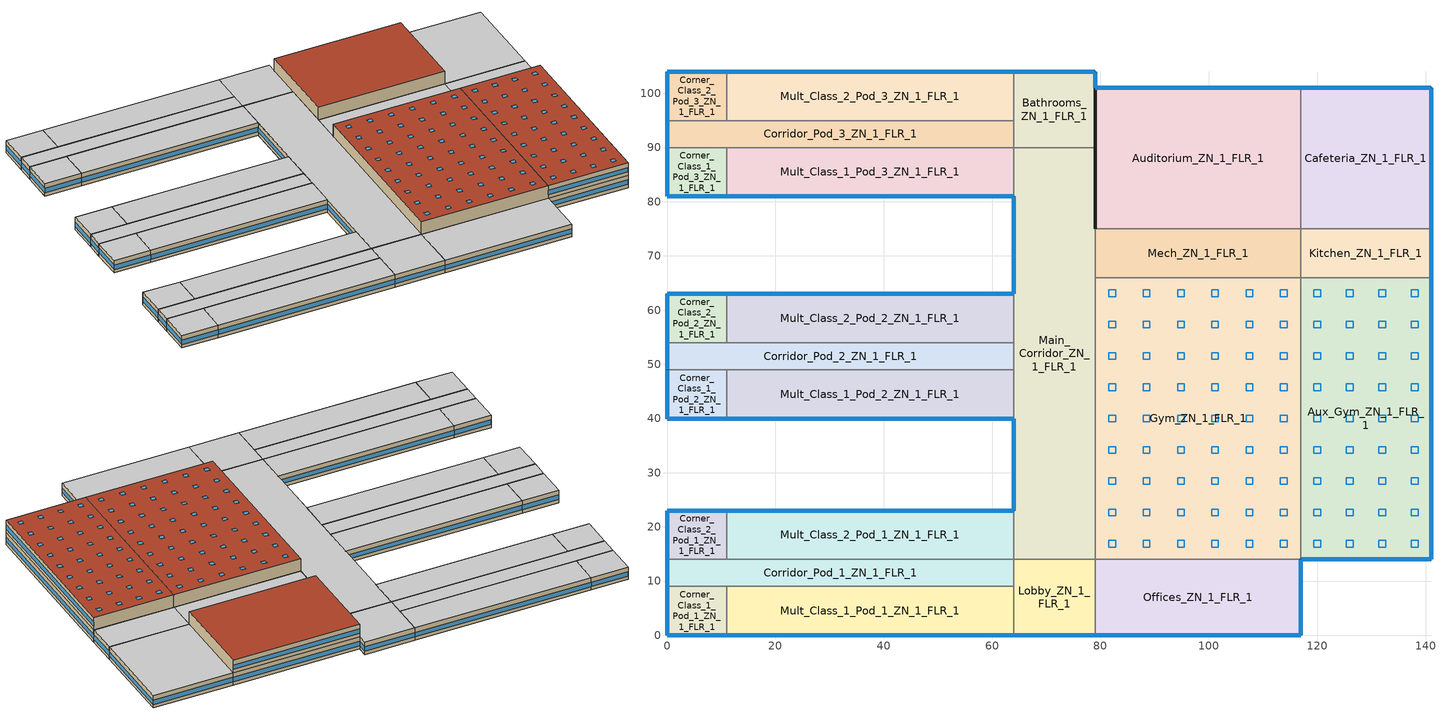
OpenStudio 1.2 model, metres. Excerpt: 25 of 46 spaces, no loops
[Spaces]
Bathrooms_ZN_1_FLR_1
 floor ground: 79,104 79,90 64,90 64,104 z0
 wall outside: 79,90 79,101 79,104 64,104 z0:4
 wall to Main_Corridor_ZN_1_FLR_1: 64,90 79,90 z0:4
 wall to Mult_Class_2_Pod_3_ZN_1_FLR_1: 64,104 64,95 z0:4
 wall to Corridor_Pod_3_ZN_1_FLR_1: 64,95 64,90 z0:4
 window: 79,101.05 79,103.95 z1.1:2.55; 78.95,104 64.05,104 z1.1:2.51
 ceiling to Bathrooms_ZN_1_FLR_2: 79,90 79,104 64,104 64,90 z4
Corner_Class_2_Pod_3_ZN_1_FLR_1
 floor ground: 11,104 11,95 0,95 0,104 z0
 wall outside: 11,104 0,104 0,95 z0:4
 wall to Mult_Class_2_Pod_3_ZN_1_FLR_1: 11,95 11,104 z0:4
 wall to Corridor_Pod_3_ZN_1_FLR_1: 0,95 11,95 z0:4
 window: 10.95,104 0.05,104 z1.1:2.51; 0,103.95 0,95.05 z1.1:2.52
 ceiling to Corner_Class_2_Pod_3_ZN_1_FLR_2: 11,95 11,104 0,104 0,95 z4
Mult_Class_1_Pod_2_ZN_1_FLR_1
 floor ground: 64,49 64,40 11,40 11,49 z0
 wall outside: 11,40 64,40 z0:4
 wall to Corridor_Pod_2_ZN_1_FLR_1: 64,49 11,49 z0:4
 wall to Corner_Class_1_Pod_2_ZN_1_FLR_1: 11,49 11,40 z0:4
 wall to Main_Corridor_ZN_1_FLR_1: 64,40 64,49 z0:4
 window: 11.05,40 63.95,40 z1.1:2.5
 ceiling to Mult_Class_1_Pod_2_ZN_1_FLR_2: 64,40 64,49 11,49 11,40 z4
Gym_ZN_1_FLR_1
 floor ground: 117,66 117,14 79,14 79,66 z0
 wall to Mech_ZN_1_FLR_2: 117,66 79,66 z4:8
 wall to Aux_Gym_ZN_1_FLR_1: 117,14 117,66 z0:4; 117,14 117,66 z4:8
 wall to Offices_ZN_1_FLR_2: 79,14 117,14 z4:8
 wall to Offices_ZN_1_FLR_1: 79,14 117,14 z0:4
 wall to Main_Corridor_ZN_1_FLR_2: 79,66 79,14 z4:8
 wall to Main_Corridor_ZN_1_FLR_1: 79,66 79,14 z0:4
 wall to Mech_ZN_1_FLR_1: 117,66 79,66 z0:4
 roof outside: 117,14 117,66 79,66 79,14 z8
 skylight: 89.11,62.5 89.11,63.72 87.89,63.72 87.89,62.5 z8; 114.44,22.06 114.44,23.28 113.22,23.28 113.22,22.06 z8; 101.78,22.06 101.78,23.28 100.56,23.28 100.56,22.06 z8; 95.44,56.72 95.44,57.94 94.22,57.94 94.22,56.72 z8; 89.11,22.06 89.11,23.28 87.89,23.28 87.89,22.06 z8; 101.78,16.28 101.78,17.5 100.56,17.5 100.56,16.28 z8; 108.11,16.28 108.11,17.5 106.89,17.5 106.89,16.28 z8; 114.44,33.61 114.44,34.83 113.22,34.83 113.22,33.61 z8; 114.44,45.17 114.44,46.39 113.22,46.39 113.22,45.17 z8; 114.44,27.83 114.44,29.05 113.22,29.05 113.22,27.83 z8; 101.78,56.72 101.78,57.94 100.56,57.94 100.56,56.72 z8; 89.11,45.17 89.11,46.39 87.89,46.39 87.89,45.17 z8; 95.44,22.06 95.44,23.28 94.22,23.28 94.22,22.06 z8; 95.44,16.28 95.44,17.5 94.22,17.5 94.22,16.28 z8; 89.11,39.39 89.11,40.61 87.89,40.61 87.89,39.39 z8; 108.11,27.83 108.11,29.05 106.89,29.05 106.89,27.83 z8; 82.78,62.5 82.78,63.72 81.56,63.72 81.56,62.5 z8; 82.78,16.28 82.78,17.5 81.56,17.5 81.56,16.28 z8; 95.44,39.39 95.44,40.61 94.22,40.61 94.22,39.39 z8; 101.78,50.95 101.78,52.17 100.56,52.17 100.56,50.95 z8; 82.78,45.17 82.78,46.39 81.56,46.39 81.56,45.17 z8; 82.78,22.06 82.78,23.28 81.56,23.28 81.56,22.06 z8; 95.44,27.83 95.44,29.05 94.22,29.05 94.22,27.83 z8; 101.78,45.17 101.78,46.39 100.56,46.39 100.56,45.17 z8; 114.44,39.39 114.44,40.61 113.22,40.61 113.22,39.39 z8; 95.44,62.5 95.44,63.72 94.22,63.72 94.22,62.5 z8; 89.11,56.72 89.11,57.94 87.89,57.94 87.89,56.72 z8; 108.11,33.61 108.11,34.83 106.89,34.83 106.89,33.61 z8; 82.78,39.39 82.78,40.61 81.56,40.61 81.56,39.39 z8; 108.11,62.5 108.11,63.72 106.89,63.72 106.89,62.5 z8; 114.44,50.95 114.44,52.17 113.22,52.17 113.22,50.95 z8; 114.44,16.28 114.44,17.5 113.22,17.5 113.22,16.28 z8; 101.78,62.5 101.78,63.72 100.56,63.72 100.56,62.5 z8; 114.44,56.72 114.44,57.94 113.22,57.94 113.22,56.72 z8; 89.11,27.83 89.11,29.05 87.89,29.05 87.89,27.83 z8; 95.44,33.61 95.44,34.83 94.22,34.83 94.22,33.61 z8; 114.44,62.5 114.44,63.72 113.22,63.72 113.22,62.5 z8; 101.78,27.83 101.78,29.05 100.56,29.05 100.56,27.83 z8; 89.11,16.28 89.11,17.5 87.89,17.5 87.89,16.28 z8; 82.78,50.95 82.78,52.17 81.56,52.17 81.56,50.95 z8; 108.11,50.95 108.11,52.17 106.89,52.17 106.89,50.95 z8; 82.78,27.83 82.78,29.05 81.56,29.05 81.56,27.83 z8; 108.11,22.06 108.11,23.28 106.89,23.28 106.89,22.06 z8; 108.11,45.17 108.11,46.39 106.89,46.39 106.89,45.17 z8; 95.44,45.17 95.44,46.39 94.22,46.39 94.22,45.17 z8; 89.11,33.61 89.11,34.83 87.89,34.83 87.89,33.61 z8; 89.11,50.95 89.11,52.17 87.89,52.17 87.89,50.95 z8; 101.78,33.61 101.78,34.83 100.56,34.83 100.56,33.61 z8; 108.11,56.72 108.11,57.94 106.89,57.94 106.89,56.72 z8; 95.44,50.95 95.44,52.17 94.22,52.17 94.22,50.95 z8; 101.78,39.39 101.78,40.61 100.56,40.61 100.56,39.39 z8; 82.78,33.61 82.78,34.83 81.56,34.83 81.56,33.61 z8; 108.11,39.39 108.11,40.61 106.89,40.61 106.89,39.39 z8; 82.78,56.72 82.78,57.94 81.56,57.94 81.56,56.72 z8
Aux_Gym_ZN_1_FLR_1
 floor ground: 141,66 141,14 117,14 117,66 z0
 wall outside: 117,14 141,14 141,66 z4:8; 117,14 141,14 141,66 z0:4
 wall to LIBRARY_MEDIA_CENTER_ZN_1_FLR_2: 141,66 117,66 z4:8
 wall to Kitchen_ZN_1_FLR_1: 141,66 117,66 z0:4
 window: 141,14.05 141,65.95 z5.1:6.5; 117.05,14 140.95,14 z5.1:6.51; 141,14.05 141,65.95 z1.1:2.5; 117.05,14 140.95,14 z1.1:2.51
 roof outside: 141,14 141,66 117,66 117,14 z8
 skylight: 132.61,33.61 132.61,34.83 131.39,34.83 131.39,33.61 z8; 132.61,16.28 132.61,17.5 131.39,17.5 131.39,16.28 z8; 138.61,62.5 138.61,63.72 137.39,63.72 137.39,62.5 z8; 138.61,50.95 138.61,52.17 137.39,52.17 137.39,50.95 z8; 132.61,22.06 132.61,23.28 131.39,23.28 131.39,22.06 z8; 126.61,33.61 126.61,34.83 125.39,34.83 125.39,33.61 z8; 120.61,56.72 120.61,57.94 119.39,57.94 119.39,56.72 z8; 132.61,62.5 132.61,63.72 131.39,63.72 131.39,62.5 z8; 120.61,62.5 120.61,63.72 119.39,63.72 119.39,62.5 z8; 120.61,45.17 120.61,46.39 119.39,46.39 119.39,45.17 z8; 138.61,33.61 138.61,34.83 137.39,34.83 137.39,33.61 z8; 126.61,39.39 126.61,40.61 125.39,40.61 125.39,39.39 z8; 126.61,27.83 126.61,29.05 125.39,29.05 125.39,27.83 z8; 138.61,22.06 138.61,23.28 137.39,23.28 137.39,22.06 z8; 132.61,45.17 132.61,46.39 131.39,46.39 131.39,45.17 z8; 126.61,16.28 126.61,17.5 125.39,17.5 125.39,16.28 z8; 120.61,33.61 120.61,34.83 119.39,34.83 119.39,33.61 z8; 126.61,45.17 126.61,46.39 125.39,46.39 125.39,45.17 z8; 138.61,16.28 138.61,17.5 137.39,17.5 137.39,16.28 z8; 120.61,16.28 120.61,17.5 119.39,17.5 119.39,16.28 z8; 120.61,50.95 120.61,52.17 119.39,52.17 119.39,50.95 z8; 138.61,39.39 138.61,40.61 137.39,40.61 137.39,39.39 z8; 132.61,50.95 132.61,52.17 131.39,52.17 131.39,50.95 z8; 120.61,39.39 120.61,40.61 119.39,40.61 119.39,39.39 z8; 120.61,27.83 120.61,29.05 119.39,29.05 119.39,27.83 z8; 120.61,22.06 120.61,23.28 119.39,23.28 119.39,22.06 z8; 138.61,45.17 138.61,46.39 137.39,46.39 137.39,45.17 z8; 126.61,22.06 126.61,23.28 125.39,23.28 125.39,22.06 z8; 132.61,39.39 132.61,40.61 131.39,40.61 131.39,39.39 z8; 126.61,56.72 126.61,57.94 125.39,57.94 125.39,56.72 z8; 126.61,62.5 126.61,63.72 125.39,63.72 125.39,62.5 z8; 132.61,27.83 132.61,29.05 131.39,29.05 131.39,27.83 z8; 138.61,56.72 138.61,57.94 137.39,57.94 137.39,56.72 z8; 126.61,50.95 126.61,52.17 125.39,52.17 125.39,50.95 z8; 132.61,56.72 132.61,57.94 131.39,57.94 131.39,56.72 z8; 138.61,27.83 138.61,29.05 137.39,29.05 137.39,27.83 z8
Corner_Class_1_Pod_2_ZN_1_FLR_1
 floor ground: 11,49 11,40 0,40 0,49 z0
 wall outside: 0,49 0,40 11,40 z0:4
 wall to Corridor_Pod_2_ZN_1_FLR_1: 11,49 0,49 z0:4
 window: 0.05,40 10.95,40 z1.1:2.51; 0,48.95 0,40.05 z1.1:2.52
 ceiling to Corner_Class_1_Pod_2_ZN_1_FLR_2: 11,40 11,49 0,49 0,40 z4
Mult_Class_1_Pod_3_ZN_1_FLR_1
 floor ground: 64,90 64,81 11,81 11,90 z0
 wall outside: 11,81 64,81 z0:4
 wall to Corner_Class_1_Pod_3_ZN_1_FLR_1: 11,90 11,81 z0:4
 wall to Main_Corridor_ZN_1_FLR_1: 64,81 64,90 z0:4
 wall to Corridor_Pod_3_ZN_1_FLR_1: 64,90 11,90 z0:4
 window: 11.05,81 63.95,81 z1.1:2.5
 ceiling to Mult_Class_1_Pod_3_ZN_1_FLR_2: 64,81 64,90 11,90 11,81 z4
Offices_ZN_1_FLR_1
 floor ground: 117,14 117,0 79,0 79,14 z0
 wall outside: 79,0 117,0 117,14 z0:4
 wall to Lobby_ZN_1_FLR_1: 79,14 79,0 z0:4
 window: 79.05,0 116.95,0 z1.1:2.5; 117,0.05 117,13.95 z1.1:2.51
 ceiling to Offices_ZN_1_FLR_2: 117,0 117,14 79,14 79,0 z4
Lobby_ZN_1_FLR_1
 floor ground: 79,14 79,0 64,0 64,14 z0
 wall outside: 64,0 79,0 z0:4
 wall to Main_Corridor_ZN_1_FLR_1: 79,14 64,14 z0:4
 wall to Corridor_Pod_1_ZN_1_FLR_1: 64,14 64,9 z0:4
 wall to Mult_Class_1_Pod_1_ZN_1_FLR_1: 64,9 64,0 z0:4
 window: 64.05,0 78.95,0 z1.1:2.51
 ceiling to Lobby_ZN_1_FLR_2: 79,0 79,14 64,14 64,0 z4
Corridor_Pod_1_ZN_1_FLR_1
 floor ground: 64,14 64,9 0,9 0,14 z0
 wall outside: 0,14 0,9 z0:4
 wall to Mult_Class_1_Pod_1_ZN_1_FLR_1: 11,9 64,9 z0:4
 wall to Corner_Class_2_Pod_1_ZN_1_FLR_1: 11,14 0,14 z0:4
 wall to Corner_Class_1_Pod_1_ZN_1_FLR_1: 0,9 11,9 z0:4
 wall to Mult_Class_2_Pod_1_ZN_1_FLR_1: 64,14 11,14 z0:4
 window: 0,13.95 0,9.05 z1.1:2.53
 ceiling to Corridor_Pod_1_ZN_1_FLR_2: 64,9 64,14 0,14 0,9 z4
Main_Corridor_ZN_1_FLR_1
 floor ground: 79,90 79,14 64,14 64,90 z0
 wall outside: 79,75 79,90 / 64,40 64,23 / 64,81 64,63 z0:4
 wall to Mult_Class_2_Pod_2_ZN_1_FLR_1: 64,63 64,54 z0:4
 wall to Corridor_Pod_2_ZN_1_FLR_1: 64,54 64,49 z0:4
 wall to Mult_Class_2_Pod_1_ZN_1_FLR_1: 64,23 64,14 z0:4
 wall to Mech_ZN_1_FLR_1: 79,66 79,75 z0:4
 window: 64,39.95 64,23.05 / 64,80.95 64,63.05 z1.1:2.51
 ceiling to Main_Corridor_ZN_1_FLR_2: 79,14 79,90 64,90 64,14 z4
Corridor_Pod_3_ZN_1_FLR_1
 floor ground: 64,95 64,90 0,90 0,95 z0
 wall outside: 0,95 0,90 z0:4
 wall to Mult_Class_2_Pod_3_ZN_1_FLR_1: 64,95 11,95 z0:4
 wall to Corner_Class_1_Pod_3_ZN_1_FLR_1: 0,90 11,90 z0:4
 window: 0,94.95 0,90.05 z1.1:2.53
 ceiling to Corridor_Pod_3_ZN_1_FLR_2: 64,90 64,95 0,95 0,90 z4
Corner_Class_2_Pod_1_ZN_1_FLR_1
 floor ground: 11,23 11,14 0,14 0,23 z0
 wall outside: 11,23 0,23 0,14 z0:4
 wall to Mult_Class_2_Pod_1_ZN_1_FLR_1: 11,14 11,23 z0:4
 window: 10.95,23 0.05,23 z1.1:2.51; 0,22.95 0,14.05 z1.1:2.52
 ceiling to Corner_Class_2_Pod_1_ZN_1_FLR_2: 11,14 11,23 0,23 0,14 z4
Kitchen_ZN_1_FLR_1
 floor ground: 141,75 141,66 117,66 117,75 z0
 wall outside: 141,66 141,75 z0:4
 wall to Mech_ZN_1_FLR_1: 117,75 117,66 z0:4
 wall to Cafeteria_ZN_1_FLR_1: 141,75 117,75 z0:4
 window: 141,66.05 141,74.95 z1.1:2.52
 ceiling to LIBRARY_MEDIA_CENTER_ZN_1_FLR_2: 141,66 141,75 117,75 117,66 z4
Corner_Class_1_Pod_3_ZN_1_FLR_1
 floor ground: 11,90 11,81 0,81 0,90 z0
 wall outside: 0,90 0,81 11,81 z0:4
 window: 0,89.95 0,81.05 z1.1:2.52; 0.05,81 10.95,81 z1.1:2.51
 ceiling to Corner_Class_1_Pod_3_ZN_1_FLR_2: 11,81 11,90 0,90 0,81 z4
Corridor_Pod_2_ZN_1_FLR_1
 floor ground: 64,54 64,49 0,49 0,54 z0
 wall outside: 0,54 0,49 z0:4
 wall to Mult_Class_2_Pod_2_ZN_1_FLR_1: 64,54 11,54 z0:4
 wall to Corner_Class_2_Pod_2_ZN_1_FLR_1: 11,54 0,54 z0:4
 window: 0,53.95 0,49.05 z1.1:2.53
 ceiling to Corridor_Pod_2_ZN_1_FLR_2: 64,49 64,54 0,54 0,49 z4
Auditorium_ZN_1_FLR_1
 floor ground: 117,101 117,75 79,75 79,101 z0
 wall outside: 117,101 79,101 79,75 z4:8; 117,101 79,101 79,75 z0:4
 wall to Mech_ZN_1_FLR_2: 79,75 117,75 z4:8
 wall to LIBRARY_MEDIA_CENTER_ZN_1_FLR_2: 117,75 117,101 z4:8
 wall to Cafeteria_ZN_1_FLR_1: 117,75 117,101 z0:4
 wall to Mech_ZN_1_FLR_1: 79,75 117,75 z0:4
 window: 116.95,101 79.05,101 z1.1:2.5; 116.95,101 79.05,101 z5.1:6.5
 roof outside: 117,75 117,101 79,101 79,75 z8
Cafeteria_ZN_1_FLR_1
 floor ground: 141,101 141,75 117,75 117,101 z0
 wall outside: 141,75 141,101 117,101 z0:4
 window: 141,75.05 141,100.95 / 140.95,101 117.05,101 z1.1:2.51
 ceiling to LIBRARY_MEDIA_CENTER_ZN_1_FLR_2: 141,75 141,101 117,101 117,75 z4
Mult_Class_1_Pod_1_ZN_1_FLR_1
 floor ground: 64,9 64,0 11,0 11,9 z0
 wall outside: 11,0 64,0 z0:4
 wall to Corner_Class_1_Pod_1_ZN_1_FLR_1: 11,9 11,0 z0:4
 window: 11.05,0 63.95,0 z1.1:2.5
 ceiling to Mult_Class_1_Pod_1_ZN_1_FLR_2: 64,0 64,9 11,9 11,0 z4
Mult_Class_2_Pod_1_ZN_1_FLR_1
 floor ground: 64,23 64,14 11,14 11,23 z0
 wall outside: 64,23 11,23 z0:4
 window: 63.95,23 11.05,23 z1.1:2.5
 ceiling to Mult_Class_2_Pod_1_ZN_1_FLR_2: 64,14 64,23 11,23 11,14 z4
Corner_Class_1_Pod_1_ZN_1_FLR_1
 floor ground: 11,9 11,0 0,0 0,9 z0
 wall outside: 0,9 0,0 11,0 z0:4
 window: 0,8.95 0,0.05 z1.1:2.52; 0.05,0 10.95,0 z1.1:2.51
 ceiling to Corner_Class_1_Pod_1_ZN_1_FLR_2: 11,0 11,9 0,9 0,0 z4
Mech_ZN_1_FLR_1
 floor ground: 117,75 117,66 79,66 79,75 z0
 ceiling to Mech_ZN_1_FLR_2: 117,66 117,75 79,75 79,66 z4
Mult_Class_2_Pod_2_ZN_1_FLR_1
 floor ground: 64,63 64,54 11,54 11,63 z0
 wall outside: 64,63 11,63 z0:4
 wall to Corner_Class_2_Pod_2_ZN_1_FLR_1: 11,63 11,54 z0:4
 window: 63.95,63 11.05,63 z1.1:2.5
 ceiling to Mult_Class_2_Pod_2_ZN_1_FLR_2: 64,54 64,63 11,63 11,54 z4
Mult_Class_2_Pod_3_ZN_1_FLR_1
 floor ground: 64,104 64,95 11,95 11,104 z0
 wall outside: 64,104 11,104 z0:4
 window: 63.95,104 11.05,104 z1.1:2.5
 ceiling to Mult_Class_2_Pod_3_ZN_1_FLR_2: 64,95 64,104 11,104 11,95 z4
Corner_Class_2_Pod_2_ZN_1_FLR_1
 floor ground: 11,63 11,54 0,54 0,63 z0
 wall outside: 11,63 0,63 0,54 z0:4
 window: 0,62.95 0,54.05 z1.1:2.52; 10.95,63 0.05,63 z1.1:2.51
 ceiling to Corner_Class_2_Pod_2_ZN_1_FLR_2: 11,54 11,63 0,63 0,54 z4
[Site]
USA IL-CHICAGO-OHARE: Latitude {deg}=41.98; Longitude {deg}=-87.92; Time Zone {hr}=-6; Elevation {m}=201; Terrain=City
[SizingPeriod:DesignDay] Barometric Pressure {Pa}=99063; Rain Indicator=0; Snow Indicator=0; Day of Month=21; Daylight Saving Time Indicator=0; Humidity Indicating Type=Wetbulb; Solar Model Indicator=ASHRAEClearSky
Name | Maximum Dry-Bulb Temperature {C} | Daily Dry-Bulb Temperature Range {deltaC} | Humidity Indicating Conditions at Maximum Dry-Bulb {BasedOnField A3} | Wind Speed {m/s} | Wind Direction {deg} | Sky Clearness | Month | Day Type
CHICAGO Ann Clg .4% Condns WB=>MDB | 31.2 | 10.7 | 25.5 | 5.3 | 230 | 1 | 7 | SummerDesignDay
CHICAGO Ann Htg 99.6% Condns DB | -20.6 | 0 | -20.6 | 4.9 | 270 | 0 | 1 | WinterDesignDay
[Building]
Ref Bldg Secondary School New2004_v1.3_5.0: North Axis {deg}=0; Space Type=ASHRAE 90.1-2004 SecondarySchool Classroom; Default Construction Set=ASHRAE 90.1-2004 ClimateZone 5-6 (s scho) ConstSet
[ClimateZones]
Climate Zone Institution Name 1=ASHRAE; Climate Zone Document Name 1=ANSI/ASHRAE Standard 169; Climate Zone Document Year 1=2006; Climate Zone Value 1=5B; Climate Zone Institution Name 2=CEC; Climate Zone Document Name 2=California Climate Zone Descriptions; Climate Zone Document Year 2=1995
[WindowMaterial:Gas] Gas Type=Air
Name | Thickness {m} | Thickness
Air | 0.0127
000 Air 13mm |  | 0.0127
[Material]
Name | Roughness | Thickness {m} | Conductivity {W/m-K} | Density {kg/m3} | Specific Heat {J/kg-K} | Thermal Absorptance | Solar Absorptance | Visible Absorptance | Thickness | Conductivity | Density | Specific Heat
Wood Siding | MediumSmooth | 0.01 | 0.11 | 544.62 | 1210 | 0.9 | 0.78 | 0.78
1/2IN Gypsum | Smooth | 0.0127 | 0.16 | 784.9 | 830 | 0.9 | 0.92 | 0.92
Metal Decking | MediumSmooth | 0.0015 | 45.006 | 7680 | 418.4 | 0.9 | 0.7 | 0.3
MAT-CC05 4 HW CONCRETE | Rough | 0.1016 | 1.311 | 2240 | 836.8 | 0.9 | 0.7 | 0.7
Roof Membrane | VeryRough | 0.0095 | 0.16 | 1121.29 | 1460 | 0.9 | 0.7 | 0.7
000 G05 25mm wood | MediumSmooth |  |  |  |  |  |  |  | 0.0254 | 0.15 | 608 | 1630
Steel Frame NonRes Wall Insulation-2.10 | MediumRough |  |  |  |  | 0.9 | 0.7 | 0.7 | 0.0870565 | 0.049 | 265 | 836.8
IEAD NonRes Roof Insulation-2.85 | MediumRough |  |  |  |  | 0.9 | 0.7 | 0.7 | 0.127339 | 0.049 | 265 | 836.8
000 F16 Acoustic tile | MediumSmooth |  |  |  |  |  |  |  | 0.0191 | 0.06 | 368 | 590
000 M11 100mm lightweight concrete | MediumRough |  |  |  |  |  |  |  | 0.1016 | 0.53 | 1280 | 840
000 G01a 19mm gypsum board | MediumSmooth |  |  |  |  |  |  |  | 0.019 | 0.16 | 800 | 1090
000 F08 Metal surface | Smooth |  |  |  |  |  |  |  | 0.0008 | 45.28 | 7824 | 500
000 I01 25mm insulation board | MediumRough |  |  |  |  |  |  |  | 0.0254 | 0.03 | 43 | 1210
[Material:NoMass]
CP02 CARPET PAD: Roughness=VeryRough; Thermal Resistance {m2-K/W}=0.2165; Thermal Absorptance=0.9; Solar Absorptance=0.7; Visible Absorptance=0.8
[Construction]
000 Interior Partition; 000 Interior Door: 000 G05 25mm wood
000 ExtSlabCarpet 4in ClimateZone 1-8: MAT-CC05 4 HW CONCRETE, CP02 CARPET PAD
ASHRAE 90.1-2004 ExtWall SteelFrame ClimateZone 5-6: Wood Siding, Steel Frame NonRes Wall Insulation-2.10, 1/2IN Gypsum
ASHRAE 90.1-2004 ExtRoof IEAD ClimateZone 5-6: Roof Membrane, IEAD NonRes Roof Insulation-2.85, Metal Decking
000 Interior Floor: 000 F16 Acoustic tile, 000 F05 Ceiling air space resistance, 000 M11 100mm lightweight concrete
000 Interior Wall: 000 G01a 19mm gypsum board, 000 F04 Wall air space resistance, 000 G01a 19mm gypsum board
000 Interior Ceiling: 000 M11 100mm lightweight concrete, 000 F05 Ceiling air space resistance, 000 F16 Acoustic tile
ASHRAE 90.1-2004 ExtWindow ClimateZone 4-6: Fixed Window 3.24/0.39/0.31
000 Exterior Door: 000 F08 Metal surface, 000 I01 25mm insulation board
000 Exterior Window: 000 Clear 3mm, 000 Air 13mm, 000 Clear 3mm
000 Interior Window: 000 Clear 3mm
[WindowMaterial:Glazing]
000 Clear 3mm: Optical Data Type=SpectralAverage; Thickness=0.003; Solar Transmittance at Normal Incidence=0.837; Front Side Solar Reflectance at Normal Incidence=0.075; Back Side Solar Reflectance at Normal Incidence=0.075; Visible Transmittance at Normal Incidence=0.898; Front Side Visible Reflectance at Normal Incidence=0.081; Back Side Visible Reflectance at Normal Incidence=0.081; Infrared Transmittance at Normal Incidence=0; Front Side Infrared Hemispherical Emissivity=0.84; Back Side Infrared Hemispherical Emissivity=0.84; Conductivity=0.9
[WindowMaterial:SimpleGlazingSystem]
Fixed Window 3.24/0.39/0.31: U-Factor=3.23646; Solar Heat Gain Coefficient=0.39; Visible Transmittance=0.31
[DefaultConstructionSet]
ASHRAE 90.1-2004 ClimateZone 5-6 (s scho) ConstSet: Default Exterior Surface Constructions=ASHRAE 90.1-2004 ClimateZone 5-6 (s scho) Exterior DefSurfCons; Default Interior Surface Constructions=000 Interior DefSurfCons; Default Ground Contact Surface Constructions=000 Ground DefSurfCons; Default Exterior SubSurface Constructions=ASHRAE 90.1-2004 ClimateZone 5-6 (s scho) Exterior DefSubCons; Default Interior SubSurface Constructions=000 Interior DefSubCons; Interior Partition Construction=000 Interior Partition
[DefaultSurfaceConstructions]
Name | Floor Construction | Wall Construction | Roof Ceiling Construction
ASHRAE 90.1-2004 ClimateZone 5-6 (s scho) Exterior DefSurfCons | 000 ExtSlabCarpet 4in ClimateZone 1-8 | ASHRAE 90.1-2004 ExtWall SteelFrame ClimateZone 5-6 | ASHRAE 90.1-2004 ExtRoof IEAD ClimateZone 5-6
000 Interior DefSurfCons | 000 Interior Floor | 000 Interior Wall | 000 Interior Ceiling
000 Ground DefSurfCons | 000 ExtSlabCarpet 4in ClimateZone 1-8 | 000 ExtSlabCarpet 4in ClimateZone 1-8 | 000 ExtSlabCarpet 4in ClimateZone 1-8
[DefaultSubSurfaceConstructions] Glass Door Construction=000 Exterior Window; Skylight Construction=000 Exterior Window; Tubular Daylight Dome Construction=000 Interior Window; Tubular Daylight Diffuser Construction=000 Interior Window
Name | Fixed Window Construction | Operable Window Construction | Door Construction
ASHRAE 90.1-2004 ClimateZone 5-6 (s scho) Exterior DefSubCons | ASHRAE 90.1-2004 ExtWindow ClimateZone 4-6 | ASHRAE 90.1-2004 ExtWindow ClimateZone 4-6 | 000 Exterior Door
000 Interior DefSubCons | 000 Interior Window | 000 Interior Window | 000 Interior Door
[Material:AirGap]
Name | Thermal Resistance
000 F05 Ceiling air space resistance | 0.18
000 F04 Wall air space resistance | 0.15
[ThermalZone] Multiplier=1; Use Ideal Air Loads=No
Name | Thermostat
Bathrooms_ZN_1_FLR_1 Thermal Zone; Mech_ZN_1_FLR_1 Thermal Zone; Lobby_ZN_1_FLR_1 Thermal Zone; Corridor_Pod_1_ZN_1_FLR_1 Thermal Zone; Main_Corridor_ZN_1_FLR_1 Thermal Zone; Corridor_Pod_3_ZN_1_FLR_1 Thermal Zone; Kitchen_ZN_1_FLR_1 Thermal Zone; Corridor_Pod_2_ZN_1_FLR_1 Thermal Zone | Thermostat Setpoint Dual Setpoint 2
Corner_Class_2_Pod_3_ZN_1_FLR_1 Thermal Zone; Mult_Class_1_Pod_2_ZN_1_FLR_1 Thermal Zone; Mult_Class_2_Pod_2_ZN_1_FLR_1 Thermal Zone; Mult_Class_1_Pod_3_ZN_1_FLR_1 Thermal Zone; Corner_Class_2_Pod_2_ZN_1_FLR_1 Thermal Zone; Gym_ZN_1_FLR_1 Thermal Zone; Corner_Class_2_Pod_1_ZN_1_FLR_1 Thermal Zone; Corner_Class_1_Pod_1_ZN_1_FLR_1 Thermal Zone; Mult_Class_2_Pod_1_ZN_1_FLR_1 Thermal Zone; Auditorium_ZN_1_FLR_1 Thermal Zone; Aux_Gym_ZN_1_FLR_1 Thermal Zone; Corner_Class_1_Pod_2_ZN_1_FLR_1 Thermal Zone; Offices_ZN_1_FLR_1 Thermal Zone; Corner_Class_1_Pod_3_ZN_1_FLR_1 Thermal Zone; Cafeteria_ZN_1_FLR_1 Thermal Zone; Mult_Class_1_Pod_1_ZN_1_FLR_1 Thermal Zone; Mult_Class_2_Pod_3_ZN_1_FLR_1 Thermal Zone | Thermostat Setpoint Dual Setpoint 1
[Sizing:Zone]
Offices_ZN_1_FLR_2 Thermal Zone: Zone Cooling Design Supply Air Temperature {C}=14; Zone Heating Design Supply Air Temperature {C}=40; Zone Cooling Design Supply Air Humidity Ratio {kg-H2O/kg-air}=0.0085; Zone Heating Design Supply Air Humidity Ratio {kg-H2O/kg-air}=0.008; Cooling Design Air Flow Method=DesignDay; Heating Design Air Flow Method=DesignDay
[Space] Building Story=Building Story 1; Part of Total Floor Area=Yes
Name | Space Type | Thermal Zone
Bathrooms_ZN_1_FLR_1 | ASHRAE 90.1-2004 SecondarySchool Restroom | Bathrooms_ZN_1_FLR_1 Thermal Zone
Mech_ZN_1_FLR_1 | ASHRAE 90.1-2004 SecondarySchool Mechanical | Mech_ZN_1_FLR_1 Thermal Zone
Corner_Class_2_Pod_3_ZN_1_FLR_1 |  | Corner_Class_2_Pod_3_ZN_1_FLR_1 Thermal Zone
Mult_Class_1_Pod_2_ZN_1_FLR_1 |  | Mult_Class_1_Pod_2_ZN_1_FLR_1 Thermal Zone
Mult_Class_2_Pod_2_ZN_1_FLR_1 |  | Mult_Class_2_Pod_2_ZN_1_FLR_1 Thermal Zone
Mult_Class_1_Pod_3_ZN_1_FLR_1 |  | Mult_Class_1_Pod_3_ZN_1_FLR_1 Thermal Zone
Corner_Class_2_Pod_2_ZN_1_FLR_1 |  | Corner_Class_2_Pod_2_ZN_1_FLR_1 Thermal Zone
Gym_ZN_1_FLR_1 | ASHRAE 90.1-2004 SecondarySchool Gym | Gym_ZN_1_FLR_1 Thermal Zone
Corner_Class_2_Pod_1_ZN_1_FLR_1 |  | Corner_Class_2_Pod_1_ZN_1_FLR_1 Thermal Zone
Corner_Class_1_Pod_1_ZN_1_FLR_1 |  | Corner_Class_1_Pod_1_ZN_1_FLR_1 Thermal Zone
Mult_Class_2_Pod_1_ZN_1_FLR_1 |  | Mult_Class_2_Pod_1_ZN_1_FLR_1 Thermal Zone
Auditorium_ZN_1_FLR_1 | ASHRAE 90.1-2004 SecondarySchool Auditorium | Auditorium_ZN_1_FLR_1 Thermal Zone
Aux_Gym_ZN_1_FLR_1 | ASHRAE 90.1-2004 SecondarySchool Gym | Aux_Gym_ZN_1_FLR_1 Thermal Zone
Corner_Class_1_Pod_2_ZN_1_FLR_1 |  | Corner_Class_1_Pod_2_ZN_1_FLR_1 Thermal Zone
Offices_ZN_1_FLR_1 | ASHRAE 90.1-2004 SecondarySchool Office | Offices_ZN_1_FLR_1 Thermal Zone
Lobby_ZN_1_FLR_1 | ASHRAE 90.1-2004 SecondarySchool Lobby | Lobby_ZN_1_FLR_1 Thermal Zone
Corridor_Pod_1_ZN_1_FLR_1 | Plenum | Corridor_Pod_1_ZN_1_FLR_1 Thermal Zone
Main_Corridor_ZN_1_FLR_1 | Plenum | Main_Corridor_ZN_1_FLR_1 Thermal Zone
Corridor_Pod_3_ZN_1_FLR_1 | Plenum | Corridor_Pod_3_ZN_1_FLR_1 Thermal Zone
Kitchen_ZN_1_FLR_1 | ASHRAE 90.1-2004 SecondarySchool Kitchen | Kitchen_ZN_1_FLR_1 Thermal Zone
Corner_Class_1_Pod_3_ZN_1_FLR_1 |  | Corner_Class_1_Pod_3_ZN_1_FLR_1 Thermal Zone
Corridor_Pod_2_ZN_1_FLR_1 | Plenum | Corridor_Pod_2_ZN_1_FLR_1 Thermal Zone
Cafeteria_ZN_1_FLR_1 | ASHRAE 90.1-2004 SecondarySchool Cafeteria | Cafeteria_ZN_1_FLR_1 Thermal Zone
Mult_Class_1_Pod_1_ZN_1_FLR_1 |  | Mult_Class_1_Pod_1_ZN_1_FLR_1 Thermal Zone
Mult_Class_2_Pod_3_ZN_1_FLR_1 |  | Mult_Class_2_Pod_3_ZN_1_FLR_1 Thermal Zone
[ThermostatSetpoint:DualSetpoint]
Name | Heating Setpoint Temperature Schedule | Cooling Setpoint Temperature Schedule
Thermostat Setpoint Dual Setpoint 1 | SecondarySchool HtgSetp | SecondarySchool ClgSetp
Thermostat Setpoint Dual Setpoint 2 | SecondarySchool HtgSetp BathCorrMechKitchen | SecondarySchool ClgSetp BathCorrMechKitchen
[People:Definition] Number of People Calculation Method=People/Area; Number of People=0; Fraction Radiant=0.3
Name | People per Space Floor Area
SecondarySchool Classroom PeopDef | 0.249938
SecondarySchool Auditorium PeopDef; SecondarySchool Gym PeopDef | 1.0004
SecondarySchool Cafeteria PeopDef | 0.71946
SecondarySchool Corridor PeopDef | 0.100212
SecondarySchool Kitchen PeopDef | 0.166625
SecondarySchool Lobby PeopDef | 0
SecondarySchool Mechanical PeopDef | 0.0100104
SecondarySchool Office PeopDef | 0.0500522
SecondarySchool Restroom PeopDef | 0.0999967
[Lights:Definition] Design Level Calculation Method=Watts/Area; Lighting Level=0
Name | Watts per Space Floor Area
ASHRAE 90.1-2004 SecondarySchool Classroom LightsDef; ASHRAE 90.1-2004 SecondarySchool Cafeteria LightsDef; ASHRAE 90.1-2004 SecondarySchool Gym LightsDef | 15.0695
ASHRAE 90.1-2004 SecondarySchool Auditorium LightsDef; ASHRAE 90.1-2004 SecondarySchool Restroom LightsDef | 9.68752
ASHRAE 90.1-2004 SecondarySchool Corridor LightsDef | 5.38196
ASHRAE 90.1-2004 SecondarySchool Kitchen LightsDef | 12.9167
ASHRAE 90.1-2004 SecondarySchool Lobby LightsDef | 13.9931
ASHRAE 90.1-2004 SecondarySchool Mechanical LightsDef | 16.1459
ASHRAE 90.1-2004 SecondarySchool Office LightsDef | 11.8403
[ElectricEquipment:Definition] Design Level Calculation Method=Watts/Area; Design Level=0
Name | Watts per Space Floor Area
ASHRAE 90.1-2004 SecondarySchool Classroom ElecDef | 10.0104
ASHRAE 90.1-2004 SecondarySchool Auditorium ElecDef; ASHRAE 90.1-2004 SecondarySchool Gym ElecDef | 4.9514
ASHRAE 90.1-2004 SecondarySchool Cafeteria ElecDef | 19.2674
ASHRAE 90.1-2004 SecondarySchool Corridor ElecDef; ASHRAE 90.1-2004 SecondarySchool Lobby ElecDef; ASHRAE 90.1-2004 SecondarySchool Mechanical ElecDef; ASHRAE 90.1-2004 SecondarySchool Restroom ElecDef | 3.98265
ASHRAE 90.1-2004 SecondarySchool Kitchen ElecDef | 222.275
ASHRAE 90.1-2004 SecondarySchool Office ElecDef | 10.7639
[DesignSpecification:OutdoorAir] Outdoor Air Method=Sum; Outdoor Air Flow Rate=0; Outdoor Air Flow Air Changes per Hour=0
Name | Outdoor Air Flow per Person | Outdoor Air Flow per Floor Area
SecondarySchool Classroom Outdoor Air; SecondarySchool Auditorium Outdoor Air; SecondarySchool Kitchen Outdoor Air | 0.0086106 | 0
SecondarySchool Cafeteria Outdoor Air; SecondarySchool Gym Outdoor Air; SecondarySchool Office Outdoor Air | 0.0107645 | 0
SecondarySchool Corridor Outdoor Air; SecondarySchool Lobby Outdoor Air | 0 | 0.000508
SecondarySchool Mechanical Outdoor Air | 0 | 0.000254
SecondarySchool Restroom Outdoor Air | 0.0269088 | 0
[GasEquipment:Definition]
ASHRAE 90.1-2004 SecondarySchool Kitchen GasDef: Design Level Calculation Method=Watts/Area; Design Level=0; Watts per Space Floor Area=1119.45
[BuildingStory]
Building Story 1: Nominal Z Coordinate {m}=0; Default Construction Set=ASHRAE 90.1-2004 ClimateZone 5-6 (s scho) ConstSet
[SpaceType] Standards Building Type=SecondarySchool
Name | Default Schedule Set | Design Specification Outdoor Air Object | Standards Space Type
ASHRAE 90.1-2004 SecondarySchool Classroom | SecondarySchool Classroom Schedules | SecondarySchool Classroom Outdoor Air | Classroom
ASHRAE 90.1-2004 SecondarySchool Auditorium | SecondarySchool Auditorium Schedules | SecondarySchool Auditorium Outdoor Air | Auditorium
ASHRAE 90.1-2004 SecondarySchool Cafeteria | SecondarySchool Cafeteria Schedules | SecondarySchool Cafeteria Outdoor Air | Cafeteria
Plenum | SecondarySchool Corridor Schedules | SecondarySchool Corridor Outdoor Air | Corridor
ASHRAE 90.1-2004 SecondarySchool Gym | SecondarySchool Gym Schedules | SecondarySchool Gym Outdoor Air | Gym
ASHRAE 90.1-2004 SecondarySchool Kitchen | SecondarySchool Kitchen Schedules | SecondarySchool Kitchen Outdoor Air | Kitchen
ASHRAE 90.1-2004 SecondarySchool Lobby | SecondarySchool Lobby Schedules | SecondarySchool Lobby Outdoor Air | Lobby
ASHRAE 90.1-2004 SecondarySchool Mechanical | SecondarySchool Mechanical Schedules | SecondarySchool Mechanical Outdoor Air | Mechanical
ASHRAE 90.1-2004 SecondarySchool Office | SecondarySchool Office Schedules | SecondarySchool Office Outdoor Air | Office
ASHRAE 90.1-2004 SecondarySchool Restroom | SecondarySchool Restroom Schedules | SecondarySchool Restroom Outdoor Air | Restroom
[DefaultScheduleSet] People Activity Level Schedule=SecondarySchool Activity; Lighting Schedule=SecondarySchool Bldg Light; Infiltration Schedule=SecondarySchool Infil
Name | Number of People Schedule | Electric Equipment Schedule | Gas Equipment Schedule
SecondarySchool Classroom Schedules; SecondarySchool Cafeteria Schedules; SecondarySchool Corridor Schedules; SecondarySchool Lobby Schedules; SecondarySchool Mechanical Schedules; SecondarySchool Restroom Schedules | SecondarySchool Bldg Occ | SecondarySchool Bldg Equip
SecondarySchool Auditorium Schedules | SecondarySchool Auditorium Occ | SecondarySchool Bldg Equip
SecondarySchool Gym Schedules |  | SecondarySchool Bldg Equip
SecondarySchool Kitchen Schedules | SecondarySchool Bldg Occ | SecondarySchool Kitchen Equip | SecondarySchool Kitchen Gas
SecondarySchool Office Schedules | SecondarySchool Office Occ | SecondarySchool Bldg Equip
[People]
Name | People Definition | Space or SpaceType
ASHRAE 90.1-2004 SecondarySchool Classroom PeopInst | SecondarySchool Classroom PeopDef | ASHRAE 90.1-2004 SecondarySchool Classroom
ASHRAE 90.1-2004 SecondarySchool Auditorium PeopInst | SecondarySchool Auditorium PeopDef | ASHRAE 90.1-2004 SecondarySchool Auditorium
ASHRAE 90.1-2004 SecondarySchool Cafeteria PeopInst | SecondarySchool Cafeteria PeopDef | ASHRAE 90.1-2004 SecondarySchool Cafeteria
ASHRAE 90.1-2004 SecondarySchool Corridor PeopInst | SecondarySchool Corridor PeopDef | Plenum
ASHRAE 90.1-2004 SecondarySchool Gym PeopInst | SecondarySchool Gym PeopDef | ASHRAE 90.1-2004 SecondarySchool Gym
ASHRAE 90.1-2004 SecondarySchool Kitchen PeopInst | SecondarySchool Kitchen PeopDef | ASHRAE 90.1-2004 SecondarySchool Kitchen
ASHRAE 90.1-2004 SecondarySchool Lobby PeopInst | SecondarySchool Lobby PeopDef | ASHRAE 90.1-2004 SecondarySchool Lobby
ASHRAE 90.1-2004 SecondarySchool Mechanical PeopInst | SecondarySchool Mechanical PeopDef | ASHRAE 90.1-2004 SecondarySchool Mechanical
ASHRAE 90.1-2004 SecondarySchool Office PeopInst | SecondarySchool Office PeopDef | ASHRAE 90.1-2004 SecondarySchool Office
ASHRAE 90.1-2004 SecondarySchool Restroom PeopInst | SecondarySchool Restroom PeopDef | ASHRAE 90.1-2004 SecondarySchool Restroom
[Lights]
Name | Lights Definition | Space or SpaceType
ASHRAE 90.1-2004 SecondarySchool Classroom LightsInst | ASHRAE 90.1-2004 SecondarySchool Classroom LightsDef | ASHRAE 90.1-2004 SecondarySchool Classroom
ASHRAE 90.1-2004 SecondarySchool Auditorium LightsInst | ASHRAE 90.1-2004 SecondarySchool Auditorium LightsDef | ASHRAE 90.1-2004 SecondarySchool Auditorium
ASHRAE 90.1-2004 SecondarySchool Cafeteria LightsInst | ASHRAE 90.1-2004 SecondarySchool Cafeteria LightsDef | ASHRAE 90.1-2004 SecondarySchool Cafeteria
ASHRAE 90.1-2004 SecondarySchool Corridor LightsInst | ASHRAE 90.1-2004 SecondarySchool Corridor LightsDef | Plenum
ASHRAE 90.1-2004 SecondarySchool Gym LightsInst | ASHRAE 90.1-2004 SecondarySchool Gym LightsDef | ASHRAE 90.1-2004 SecondarySchool Gym
ASHRAE 90.1-2004 SecondarySchool Kitchen LightsInst | ASHRAE 90.1-2004 SecondarySchool Kitchen LightsDef | ASHRAE 90.1-2004 SecondarySchool Kitchen
ASHRAE 90.1-2004 SecondarySchool Lobby LightsInst | ASHRAE 90.1-2004 SecondarySchool Lobby LightsDef | ASHRAE 90.1-2004 SecondarySchool Lobby
ASHRAE 90.1-2004 SecondarySchool Mechanical LightsInst | ASHRAE 90.1-2004 SecondarySchool Mechanical LightsDef | ASHRAE 90.1-2004 SecondarySchool Mechanical
ASHRAE 90.1-2004 SecondarySchool Office LightsInst | ASHRAE 90.1-2004 SecondarySchool Office LightsDef | ASHRAE 90.1-2004 SecondarySchool Office
ASHRAE 90.1-2004 SecondarySchool Restroom LightsInst | ASHRAE 90.1-2004 SecondarySchool Restroom LightsDef | ASHRAE 90.1-2004 SecondarySchool Restroom
[ElectricEquipment]
Name | Electric Equipment Definition | Space or SpaceType
ASHRAE 90.1-2004 SecondarySchool Classroom ElecInst | ASHRAE 90.1-2004 SecondarySchool Classroom ElecDef | ASHRAE 90.1-2004 SecondarySchool Classroom
ASHRAE 90.1-2004 SecondarySchool Auditorium ElecInst | ASHRAE 90.1-2004 SecondarySchool Auditorium ElecDef | ASHRAE 90.1-2004 SecondarySchool Auditorium
ASHRAE 90.1-2004 SecondarySchool Cafeteria ElecInst | ASHRAE 90.1-2004 SecondarySchool Cafeteria ElecDef | ASHRAE 90.1-2004 SecondarySchool Cafeteria
ASHRAE 90.1-2004 SecondarySchool Corridor ElecInst | ASHRAE 90.1-2004 SecondarySchool Corridor ElecDef | Plenum
ASHRAE 90.1-2004 SecondarySchool Gym ElecInst | ASHRAE 90.1-2004 SecondarySchool Gym ElecDef | ASHRAE 90.1-2004 SecondarySchool Gym
ASHRAE 90.1-2004 SecondarySchool Kitchen ElecInst | ASHRAE 90.1-2004 SecondarySchool Kitchen ElecDef | ASHRAE 90.1-2004 SecondarySchool Kitchen
ASHRAE 90.1-2004 SecondarySchool Lobby ElecInst | ASHRAE 90.1-2004 SecondarySchool Lobby ElecDef | ASHRAE 90.1-2004 SecondarySchool Lobby
ASHRAE 90.1-2004 SecondarySchool Mechanical ElecInst | ASHRAE 90.1-2004 SecondarySchool Mechanical ElecDef | ASHRAE 90.1-2004 SecondarySchool Mechanical
ASHRAE 90.1-2004 SecondarySchool Office ElecInst | ASHRAE 90.1-2004 SecondarySchool Office ElecDef | ASHRAE 90.1-2004 SecondarySchool Office
ASHRAE 90.1-2004 SecondarySchool Restroom ElecInst | ASHRAE 90.1-2004 SecondarySchool Restroom ElecDef | ASHRAE 90.1-2004 SecondarySchool Restroom
[SpaceInfiltration:DesignFlowRate] Design Flow Rate Calculation Method=AirChanges/Hour; Design Flow Rate=0; Air Changes per Hour=0.18
Name | Space or SpaceType
ASHRAE 90.1-2004 SecondarySchool Classroom Infil | ASHRAE 90.1-2004 SecondarySchool Classroom
ASHRAE 90.1-2004 SecondarySchool Auditorium Infil | ASHRAE 90.1-2004 SecondarySchool Auditorium
ASHRAE 90.1-2004 SecondarySchool Cafeteria Infil | ASHRAE 90.1-2004 SecondarySchool Cafeteria
ASHRAE 90.1-2004 SecondarySchool Corridor Infil | Plenum
ASHRAE 90.1-2004 SecondarySchool Gym Infil | ASHRAE 90.1-2004 SecondarySchool Gym
ASHRAE 90.1-2004 SecondarySchool Kitchen Infil | ASHRAE 90.1-2004 SecondarySchool Kitchen
ASHRAE 90.1-2004 SecondarySchool Lobby Infil | ASHRAE 90.1-2004 SecondarySchool Lobby
ASHRAE 90.1-2004 SecondarySchool Mechanical Infil | ASHRAE 90.1-2004 SecondarySchool Mechanical
ASHRAE 90.1-2004 SecondarySchool Office Infil | ASHRAE 90.1-2004 SecondarySchool Office
ASHRAE 90.1-2004 SecondarySchool Restroom Infil | ASHRAE 90.1-2004 SecondarySchool Restroom
[GasEquipment]
ASHRAE 90.1-2004 SecondarySchool Kitchen GasInst: Gas Equipment Definition=ASHRAE 90.1-2004 SecondarySchool Kitchen GasDef; Space or SpaceType=ASHRAE 90.1-2004 SecondarySchool Kitchen
[AvailabilityManager:Scheduled] Schedule=Always On Discrete
Availability Manager Scheduled 1; Availability Manager Scheduled 2; Availability Manager Scheduled 3; Availability Manager Scheduled 4; Availability Manager Scheduled 5; Availability Manager Scheduled 6; Availability Manager Scheduled 7; Availability Manager Scheduled 8
[Schedule:Ruleset]
Name | Default Day Schedule | Summer Design Day Schedule | Winter Design Day Schedule
SecondarySchool Bldg Occ | SecondarySchool Bldg Occ Default Schedule | SecondarySchool Bldg Occ Summer Design Day | SecondarySchool Bldg Occ Winter Design Day
SecondarySchool Activity | SecondarySchool Activity Default Schedule | SecondarySchool Activity Summer Design Day | SecondarySchool Activity Winter Design Day
SecondarySchool Bldg Light | SecondarySchool Bldg Light Default Schedule | SecondarySchool Bldg Light Summer Design Day | SecondarySchool Bldg Light Winter Design Day
SecondarySchool Bldg Equip | SecondarySchool Bldg Equip Default Schedule | SecondarySchool Bldg Equip Summer Design Day | SecondarySchool Bldg Equip Winter Design Day
SecondarySchool Infil | SecondarySchool Infil Default Schedule | SecondarySchool Infil Summer Design Day | SecondarySchool Infil Winter Design Day
SecondarySchool Auditorium Occ | SecondarySchool Auditorium Occ Default Schedule | SecondarySchool Auditorium Occ Summer Design Day | SecondarySchool Auditorium Occ Winter Design Day
SecondarySchool Kitchen Equip | SecondarySchool Kitchen Equip Default Schedule | SecondarySchool Kitchen Equip Summer Design Day | SecondarySchool Kitchen Equip Winter Design Day
SecondarySchool Kitchen Gas | SecondarySchool Kitchen Gas Default Schedule | SecondarySchool Kitchen Gas Summer Design Day | SecondarySchool Kitchen Gas Winter Design Day
SecondarySchool Office Occ | SecondarySchool Office Occ Default Schedule | SecondarySchool Office Occ Summer Design Day | SecondarySchool Office Occ Winter Design Day
SecondarySchool ClgSetp | SecondarySchool ClgSetp Default Schedule | SecondarySchool ClgSetp Summer Design Day | SecondarySchool ClgSetp Winter Design Day
SecondarySchool HtgSetp | SecondarySchool HtgSetp Default Schedule | SecondarySchool HtgSetp Summer Design Day | SecondarySchool HtgSetp Winter Design Day
SecondarySchool ClgSetp BathCorrMechKitchen | SecondarySchool ClgSetp BathCorrMechKitchen Default Schedule | SecondarySchool ClgSetp BathCorrMechKitchen Summer Design Day | SecondarySchool ClgSetp BathCorrMechKitchen Winter Design Day
SecondarySchool HtgSetp BathCorrMechKitchen | SecondarySchool HtgSetp BathCorrMechKitchen Default Schedule | SecondarySchool HtgSetp BathCorrMechKitchen Summer Design Day | SecondarySchool HtgSetp BathCorrMechKitchen Winter Design Day
[Schedule:Day]
SecondarySchool Bldg Occ Default Schedule; SecondarySchool Bldg Occ Summer Design Day; SecondarySchool Bldg Occ Rule 2 Day Schedule: 8, 0, 0, 16, 0, 0.7, 21, 0, 0.15, 24, 0, 0
SecondarySchool Bldg Occ Winter Design Day; SecondarySchool Bldg Occ Rule 1 Day Schedule; SecondarySchool Bldg Occ Rule 3 Day Schedule; SecondarySchool Bldg Occ Rule 5 Day Schedule; SecondarySchool Auditorium Occ Winter Design Day; SecondarySchool Auditorium Occ Rule 1 Day Schedule; SecondarySchool Auditorium Occ Rule 3 Day Schedule; SecondarySchool Auditorium Occ Rule 5 Day Schedule; SecondarySchool Office Occ Winter Design Day; SecondarySchool Office Occ Rule 1 Day Schedule; SecondarySchool Office Occ Rule 3 Day Schedule; SecondarySchool Office Occ Rule 5 Day Schedule: 24, 0, 0
SecondarySchool Bldg Occ Rule 4 Day Schedule: 8, 0, 0, 21, 0, 0.15, 24, 0, 0
SecondarySchool Activity Default Schedule; SecondarySchool Activity Summer Design Day; SecondarySchool Activity Winter Design Day: 24, 0, 120
SecondarySchool Bldg Light Default Schedule; SecondarySchool Bldg Light Summer Design Day; SecondarySchool Bldg Light Rule 2 Day Schedule: 7, 0, 0.1773, 21, 0, 0.9, 24, 0, 0.1773
SecondarySchool Bldg Light Winter Design Day; SecondarySchool Bldg Light Rule 1 Day Schedule; SecondarySchool Bldg Light Rule 3 Day Schedule; SecondarySchool Bldg Light Rule 5 Day Schedule: 24, 0, 0.1773
SecondarySchool Bldg Light Rule 4 Day Schedule: 8, 0, 0.1773, 20, 0, 0.5, 24, 0, 0.1773
SecondarySchool Bldg Equip Default Schedule; SecondarySchool Bldg Equip Summer Design Day; SecondarySchool Bldg Equip Rule 2 Day Schedule: 8, 0, 0.35, 17, 0, 0.95, 24, 0, 0.35
SecondarySchool Bldg Equip Winter Design Day; SecondarySchool Bldg Equip Rule 1 Day Schedule; SecondarySchool Bldg Equip Rule 5 Day Schedule: 24, 0, 0.35
SecondarySchool Bldg Equip Rule 3 Day Schedule: 24, 0, 0.25
SecondarySchool Bldg Equip Rule 4 Day Schedule: 8, 0, 0.25, 17, 0, 0.5, 24, 0, 0.25
SecondarySchool Infil Default Schedule; SecondarySchool Infil Summer Design Day; SecondarySchool Infil Winter Design Day: 7, 0, 1, 21, 0, 0.5, 24, 0, 1
SecondarySchool Auditorium Occ Default Schedule; SecondarySchool Auditorium Occ Summer Design Day; SecondarySchool Auditorium Occ Rule 2 Day Schedule: 8, 0, 0, 15, 0, 0.25, 17, 0, 0.95, 20, 0, 0.1, 24, 0, 0
SecondarySchool Auditorium Occ Rule 4 Day Schedule: 8, 0, 0, 17, 0, 0.15, 19, 0, 0.35, 24, 0, 0
SecondarySchool Kitchen Equip Default Schedule; SecondarySchool Kitchen Equip Summer Design Day; SecondarySchool Kitchen Equip Rule 2 Day Schedule: 8, 0, 0.1, 10, 0, 0.15, 13, 0, 0.25, 15, 0, 0.15, 24, 0, 0.1
SecondarySchool Kitchen Equip Winter Design Day; SecondarySchool Kitchen Equip Rule 1 Day Schedule; SecondarySchool Kitchen Equip Rule 3 Day Schedule; SecondarySchool Kitchen Equip Rule 5 Day Schedule: 24, 0, 0.1
SecondarySchool Kitchen Equip Rule 4 Day Schedule: 8, 0, 0.1, 10, 0, 0.13, 13, 0, 0.2, 15, 0, 0.13, 24, 0, 0.1
SecondarySchool Kitchen Gas Default Schedule; SecondarySchool Kitchen Gas Summer Design Day; SecondarySchool Kitchen Gas Rule 2 Day Schedule: 8, 0, 0.02, 10, 0, 0.15, 13, 0, 0.2, 15, 0, 0.1, 24, 0, 0.02
SecondarySchool Kitchen Gas Winter Design Day; SecondarySchool Kitchen Gas Rule 1 Day Schedule; SecondarySchool Kitchen Gas Rule 3 Day Schedule; SecondarySchool Kitchen Gas Rule 5 Day Schedule: 24, 0, 0.02
SecondarySchool Kitchen Gas Rule 4 Day Schedule: 8, 0, 0.02, 10, 0, 0.1, 13, 0, 0.15, 15, 0, 0.1, 24, 0, 0.02
SecondarySchool Office Occ Default Schedule; SecondarySchool Office Occ Summer Design Day; SecondarySchool Office Occ Rule 2 Day Schedule: 8, 0, 0, 17, 0, 0.95, 21, 0, 0.15, 24, 0, 0
SecondarySchool Office Occ Rule 4 Day Schedule: 8, 0, 0, 17, 0, 0.5, 24, 0, 0
SecondarySchool ClgSetp Default Schedule; SecondarySchool ClgSetp Rule 1 Day Schedule; SecondarySchool ClgSetp BathCorrMechKitchen Summer Design Day: 6, 0, 27, 21, 0, 24, 24, 0, 27
SecondarySchool ClgSetp Summer Design Day: 24, 0, 24
SecondarySchool ClgSetp Winter Design Day; SecondarySchool ClgSetp BathCorrMechKitchen Default Schedule; SecondarySchool ClgSetp BathCorrMechKitchen Winter Design Day: 24, 0, 27
SecondarySchool ClgSetp Rule 2 Day Schedule: 7, 0, 27, 18, 0, 24, 24, 0, 27
SecondarySchool HtgSetp Default Schedule; SecondarySchool HtgSetp Rule 1 Day Schedule; SecondarySchool HtgSetp BathCorrMechKitchen Winter Design Day: 6, 0, 16, 21, 0, 21, 24, 0, 16
SecondarySchool HtgSetp Summer Design Day; SecondarySchool HtgSetp BathCorrMechKitchen Default Schedule; SecondarySchool HtgSetp BathCorrMechKitchen Summer Design Day: 24, 0, 16
SecondarySchool HtgSetp Winter Design Day: 24, 0, 21
SecondarySchool HtgSetp Rule 2 Day Schedule: 7, 0, 16, 18, 0, 21, 24, 0, 16
[Schedule:Rule] Date Specification Type=DateRange; Start Day=1
Name | Schedule Ruleset | Rule Order | Day Schedule | Apply Sunday | Apply Monday | Apply Tuesday | Apply Wednesday | Apply Thursday | Apply Friday | Apply Saturday | Start Month | End Month | End Day
SecondarySchool Bldg Occ Rule 1 | SecondarySchool Bldg Occ | 0 | SecondarySchool Bldg Occ Rule 1 Day Schedule | Yes | No | No | No | No | No | Yes | 9 | 12 | 31
SecondarySchool Bldg Occ Rule 2 | SecondarySchool Bldg Occ | 1 | SecondarySchool Bldg Occ Rule 2 Day Schedule | No | Yes | Yes | Yes | Yes | Yes | No | 9 | 12 | 31
SecondarySchool Bldg Occ Rule 3 | SecondarySchool Bldg Occ | 2 | SecondarySchool Bldg Occ Rule 3 Day Schedule | Yes | No | No | No | No | No | Yes | 7 | 9 | 1
SecondarySchool Bldg Occ Rule 4 | SecondarySchool Bldg Occ | 3 | SecondarySchool Bldg Occ Rule 4 Day Schedule | No | Yes | Yes | Yes | Yes | Yes | No | 7 | 9 | 1
SecondarySchool Bldg Occ Rule 5 | SecondarySchool Bldg Occ | 4 | SecondarySchool Bldg Occ Rule 5 Day Schedule | Yes | No | No | No | No | No | Yes | 1 | 6 | 30
SecondarySchool Bldg Light Rule 1 | SecondarySchool Bldg Light | 0 | SecondarySchool Bldg Light Rule 1 Day Schedule | Yes | No | No | No | No | No | Yes | 9 | 12 | 31
SecondarySchool Bldg Light Rule 2 | SecondarySchool Bldg Light | 1 | SecondarySchool Bldg Light Rule 2 Day Schedule | No | Yes | Yes | Yes | Yes | Yes | No | 9 | 12 | 31
SecondarySchool Bldg Light Rule 3 | SecondarySchool Bldg Light | 2 | SecondarySchool Bldg Light Rule 3 Day Schedule | Yes | No | No | No | No | No | Yes | 7 | 9 | 1
SecondarySchool Bldg Light Rule 4 | SecondarySchool Bldg Light | 3 | SecondarySchool Bldg Light Rule 4 Day Schedule | No | Yes | Yes | Yes | Yes | Yes | No | 7 | 9 | 1
SecondarySchool Bldg Light Rule 5 | SecondarySchool Bldg Light | 4 | SecondarySchool Bldg Light Rule 5 Day Schedule | Yes | No | No | No | No | No | Yes | 1 | 6 | 30
SecondarySchool Bldg Equip Rule 1 | SecondarySchool Bldg Equip | 0 | SecondarySchool Bldg Equip Rule 1 Day Schedule | Yes | No | No | No | No | No | Yes | 9 | 12 | 31
SecondarySchool Bldg Equip Rule 2 | SecondarySchool Bldg Equip | 1 | SecondarySchool Bldg Equip Rule 2 Day Schedule | No | Yes | Yes | Yes | Yes | Yes | No | 9 | 12 | 31
SecondarySchool Bldg Equip Rule 3 | SecondarySchool Bldg Equip | 2 | SecondarySchool Bldg Equip Rule 3 Day Schedule | Yes | No | No | No | No | No | Yes | 7 | 9 | 1
SecondarySchool Bldg Equip Rule 4 | SecondarySchool Bldg Equip | 3 | SecondarySchool Bldg Equip Rule 4 Day Schedule | No | Yes | Yes | Yes | Yes | Yes | No | 7 | 9 | 1
SecondarySchool Bldg Equip Rule 5 | SecondarySchool Bldg Equip | 4 | SecondarySchool Bldg Equip Rule 5 Day Schedule | Yes | No | No | No | No | No | Yes | 1 | 6 | 30
SecondarySchool Auditorium Occ Rule 1 | SecondarySchool Auditorium Occ | 0 | SecondarySchool Auditorium Occ Rule 1 Day Schedule | Yes | No | No | No | No | No | Yes | 9 | 12 | 31
SecondarySchool Auditorium Occ Rule 2 | SecondarySchool Auditorium Occ | 1 | SecondarySchool Auditorium Occ Rule 2 Day Schedule | No | Yes | Yes | Yes | Yes | Yes | No | 9 | 12 | 31
SecondarySchool Auditorium Occ Rule 3 | SecondarySchool Auditorium Occ | 2 | SecondarySchool Auditorium Occ Rule 3 Day Schedule | Yes | No | No | No | No | No | Yes | 7 | 9 | 1
SecondarySchool Auditorium Occ Rule 4 | SecondarySchool Auditorium Occ | 3 | SecondarySchool Auditorium Occ Rule 4 Day Schedule | No | Yes | Yes | Yes | Yes | Yes | No | 7 | 9 | 1
SecondarySchool Auditorium Occ Rule 5 | SecondarySchool Auditorium Occ | 4 | SecondarySchool Auditorium Occ Rule 5 Day Schedule | Yes | No | No | No | No | No | Yes | 1 | 6 | 30
SecondarySchool Kitchen Equip Rule 1 | SecondarySchool Kitchen Equip | 0 | SecondarySchool Kitchen Equip Rule 1 Day Schedule | Yes | No | No | No | No | No | Yes | 9 | 12 | 31
SecondarySchool Kitchen Equip Rule 2 | SecondarySchool Kitchen Equip | 1 | SecondarySchool Kitchen Equip Rule 2 Day Schedule | No | Yes | Yes | Yes | Yes | Yes | No | 9 | 12 | 31
SecondarySchool Kitchen Equip Rule 3 | SecondarySchool Kitchen Equip | 2 | SecondarySchool Kitchen Equip Rule 3 Day Schedule | Yes | No | No | No | No | No | Yes | 7 | 9 | 1
SecondarySchool Kitchen Equip Rule 4 | SecondarySchool Kitchen Equip | 3 | SecondarySchool Kitchen Equip Rule 4 Day Schedule | No | Yes | Yes | Yes | Yes | Yes | No | 7 | 9 | 1
SecondarySchool Kitchen Equip Rule 5 | SecondarySchool Kitchen Equip | 4 | SecondarySchool Kitchen Equip Rule 5 Day Schedule | Yes | No | No | No | No | No | Yes | 1 | 6 | 30
SecondarySchool Kitchen Gas Rule 1 | SecondarySchool Kitchen Gas | 0 | SecondarySchool Kitchen Gas Rule 1 Day Schedule | Yes | No | No | No | No | No | Yes | 9 | 12 | 31
SecondarySchool Kitchen Gas Rule 2 | SecondarySchool Kitchen Gas | 1 | SecondarySchool Kitchen Gas Rule 2 Day Schedule | No | Yes | Yes | Yes | Yes | Yes | No | 9 | 12 | 31
SecondarySchool Kitchen Gas Rule 3 | SecondarySchool Kitchen Gas | 2 | SecondarySchool Kitchen Gas Rule 3 Day Schedule | Yes | No | No | No | No | No | Yes | 7 | 9 | 1
SecondarySchool Kitchen Gas Rule 4 | SecondarySchool Kitchen Gas | 3 | SecondarySchool Kitchen Gas Rule 4 Day Schedule | No | Yes | Yes | Yes | Yes | Yes | No | 7 | 9 | 1
SecondarySchool Kitchen Gas Rule 5 | SecondarySchool Kitchen Gas | 4 | SecondarySchool Kitchen Gas Rule 5 Day Schedule | Yes | No | No | No | No | No | Yes | 1 | 6 | 30
SecondarySchool Office Occ Rule 1 | SecondarySchool Office Occ | 0 | SecondarySchool Office Occ Rule 1 Day Schedule | Yes | No | No | No | No | No | Yes | 9 | 12 | 31
SecondarySchool Office Occ Rule 2 | SecondarySchool Office Occ | 1 | SecondarySchool Office Occ Rule 2 Day Schedule | No | Yes | Yes | Yes | Yes | Yes | No | 9 | 12 | 31
SecondarySchool Office Occ Rule 3 | SecondarySchool Office Occ | 2 | SecondarySchool Office Occ Rule 3 Day Schedule | Yes | No | No | No | No | No | Yes | 7 | 9 | 1
SecondarySchool Office Occ Rule 4 | SecondarySchool Office Occ | 3 | SecondarySchool Office Occ Rule 4 Day Schedule | No | Yes | Yes | Yes | Yes | Yes | No | 7 | 9 | 1
SecondarySchool Office Occ Rule 5 | SecondarySchool Office Occ | 4 | SecondarySchool Office Occ Rule 5 Day Schedule | Yes | No | No | No | No | No | Yes | 1 | 6 | 30
SecondarySchool ClgSetp Rule 1 | SecondarySchool ClgSetp | 0 | SecondarySchool ClgSetp Rule 1 Day Schedule | Yes | Yes | Yes | Yes | Yes | Yes | Yes | 9 | 12 | 31
SecondarySchool ClgSetp Rule 2 | SecondarySchool ClgSetp | 1 | SecondarySchool ClgSetp Rule 2 Day Schedule | Yes | Yes | Yes | Yes | Yes | Yes | Yes | 7 | 9 | 1
SecondarySchool HtgSetp Rule 1 | SecondarySchool HtgSetp | 0 | SecondarySchool HtgSetp Rule 1 Day Schedule | Yes | Yes | Yes | Yes | Yes | Yes | Yes | 9 | 12 | 31
SecondarySchool HtgSetp Rule 2 | SecondarySchool HtgSetp | 1 | SecondarySchool HtgSetp Rule 2 Day Schedule | Yes | Yes | Yes | Yes | Yes | Yes | Yes | 7 | 9 | 1
[Schedule:Constant]
Always On Discrete: Value=1
